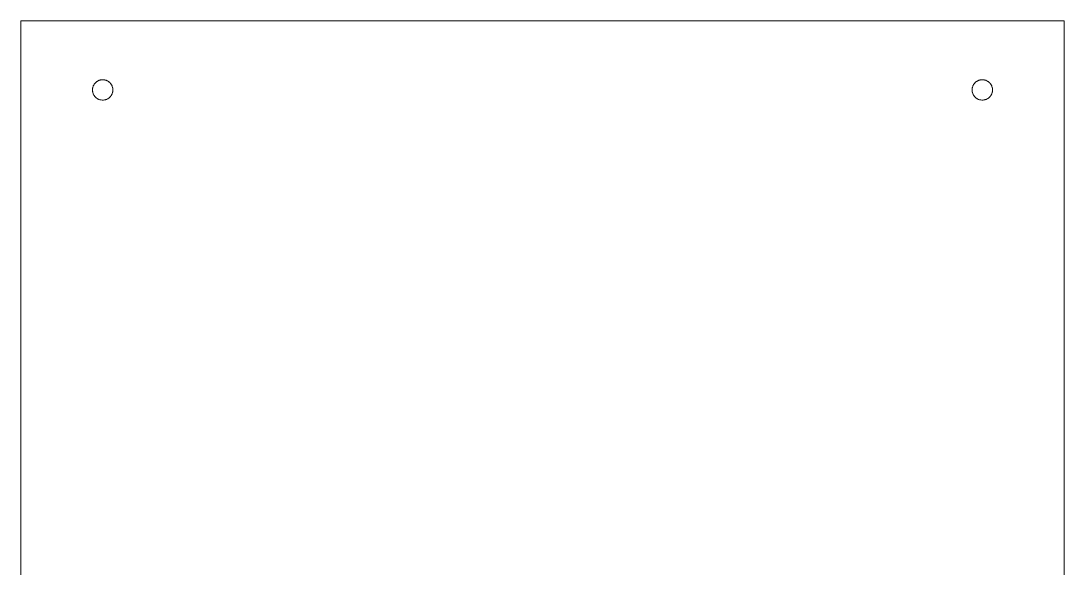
# Model space of a CAD drawing. Header units: inches. Extents: x 17 to 196, y 10 to 268.
# Drawn here: x 16.7 to 118.7, y 63.1 to 116.6 of the extents above; entities that cross this region are included whole.
import ezdxf

# ---------------------------------------------------------------- set-up
doc = ezdxf.new("R2010")
doc.units = ezdxf.units.IN
doc.header["$MEASUREMENT"] = 0
doc.layers.add('Layer 1', color=7, linetype='Continuous')

# ---------------------------------------------------------------- blocks, each defined once
blk = doc.blocks.new('block 40')
at = {"layer": 'Layer 1', "color": 7, "lineweight": 9, "true_color": 0xffffff}
blk.add_lwpolyline([(16.67, 116.55), (16.67, 9.55)], dxfattribs=at)
blk = doc.blocks.new('block 42')
at = {"layer": 'Layer 1', "color": 7, "lineweight": 9, "true_color": 0xffffff}
blk.add_lwpolyline([(118.67, 9.55), (118.67, 116.55)], dxfattribs=at)
blk = doc.blocks.new('block 43')
at = {"layer": 'Layer 1', "color": 7, "lineweight": 9, "true_color": 0xffffff}
blk.add_lwpolyline([(16.67, 116.55), (118.67, 116.55)], dxfattribs=at)
blk = doc.blocks.new('block 45')
at = {"layer": 'Layer 1', "color": 7, "lineweight": 9, "true_color": 0xffffff}
blk.add_open_spline([(25.67, 109.8), (25.67, 109.8), (25.67, 109.8), (25.67, 109.8), (25.67, 109.8), (25.67, 109.81), (25.67, 109.81), (25.67, 109.81), (25.66, 109.84), (25.66, 109.84), (25.66, 109.84), (25.66, 109.87), (25.66, 109.87), (25.66, 109.87), (25.66, 109.91), (25.66, 109.91), (25.66, 109.91), (25.65, 109.95), (25.65, 109.95), (25.65, 109.95), (25.65, 109.98), (25.65, 109.98), (25.65, 109.98), (25.65, 110), (25.65, 110), (25.65, 110), (25.65, 110), (25.65, 110), (25.65, 110), (25.64, 110.02), (25.64, 110.02), (25.64, 110.02), (25.63, 110.05), (25.63, 110.05), (25.63, 110.05), (25.61, 110.12), (25.61, 110.12), (25.61, 110.12), (25.6, 110.16), (25.6, 110.16), (25.6, 110.16), (25.59, 110.18), (25.59, 110.18), (25.59, 110.18), (25.59, 110.19), (25.59, 110.19), (25.59, 110.19), (25.59, 110.19), (25.59, 110.19), (25.59, 110.19), (25.59, 110.19), (25.59, 110.19), (25.59, 110.19), (25.59, 110.2), (25.59, 110.2), (25.59, 110.2), (25.57, 110.22), (25.57, 110.22), (25.57, 110.22), (25.56, 110.25), (25.56, 110.25), (25.56, 110.25), (25.52, 110.31), (25.52, 110.31), (25.52, 110.31), (25.51, 110.34), (25.51, 110.34), (25.51, 110.34), (25.5, 110.36), (25.5, 110.36), (25.5, 110.36), (25.5, 110.36), (25.5, 110.36), (25.5, 110.36), (25.49, 110.37), (25.49, 110.37), (25.49, 110.37), (25.47, 110.4), (25.47, 110.4), (25.47, 110.4), (25.44, 110.42), (25.44, 110.42), (25.44, 110.42), (25.4, 110.48), (25.4, 110.48), (25.4, 110.48), (25.38, 110.5), (25.38, 110.5), (25.38, 110.5), (25.38, 110.51), (25.38, 110.51), (25.38, 110.51), (25.38, 110.51), (25.38, 110.51), (25.38, 110.51), (25.37, 110.51), (25.37, 110.51), (25.37, 110.51), (25.37, 110.51), (25.37, 110.51), (25.37, 110.51), (25.35, 110.53), (25.35, 110.53), (25.35, 110.53), (25.33, 110.55), (25.33, 110.55), (25.33, 110.55), (25.3, 110.57), (25.3, 110.57), (25.3, 110.57), (25.27, 110.6), (25.27, 110.6), (25.27, 110.6), (25.25, 110.62), (25.25, 110.62), (25.25, 110.62), (25.23, 110.63), (25.23, 110.63), (25.23, 110.63), (25.23, 110.63), (25.23, 110.63), (25.23, 110.63), (25.21, 110.64), (25.21, 110.64), (25.21, 110.64), (25.19, 110.65), (25.19, 110.65), (25.19, 110.65), (25.12, 110.69), (25.12, 110.69), (25.12, 110.69), (25.09, 110.7), (25.09, 110.7), (25.09, 110.7), (25.07, 110.72), (25.07, 110.72), (25.07, 110.72), (25.06, 110.72), (25.06, 110.72), (25.06, 110.72), (25.06, 110.72), (25.06, 110.72), (25.06, 110.72), (25.06, 110.72), (25.06, 110.72), (25.06, 110.72), (25.05, 110.72), (25.05, 110.72), (25.05, 110.72), (25.03, 110.73), (25.03, 110.73), (25.03, 110.73), (25, 110.74), (25, 110.74), (25, 110.74), (24.92, 110.76), (24.92, 110.76), (24.92, 110.76), (24.89, 110.77), (24.89, 110.77), (24.89, 110.77), (24.87, 110.78), (24.87, 110.78), (24.87, 110.78), (24.87, 110.78), (24.87, 110.78), (24.87, 110.78), (24.86, 110.78), (24.86, 110.78), (24.86, 110.78), (24.85, 110.78), (24.85, 110.78), (24.85, 110.78), (24.82, 110.79), (24.82, 110.79), (24.82, 110.79), (24.79, 110.79), (24.79, 110.79), (24.79, 110.79), (24.71, 110.8), (24.71, 110.8), (24.71, 110.8), (24.68, 110.8), (24.68, 110.8), (24.68, 110.8), (24.67, 110.8), (24.67, 110.8), (24.67, 110.8), (24.67, 110.8), (24.67, 110.8), (24.67, 110.8), (24.66, 110.8), (24.66, 110.8), (24.66, 110.8), (24.64, 110.8), (24.64, 110.8), (24.64, 110.8), (24.61, 110.79), (24.61, 110.79), (24.61, 110.79), (24.57, 110.79), (24.57, 110.79), (24.57, 110.79), (24.53, 110.79), (24.53, 110.79), (24.53, 110.79), (24.49, 110.78), (24.49, 110.78), (24.49, 110.78), (24.47, 110.78), (24.47, 110.78), (24.47, 110.78), (24.47, 110.78), (24.47, 110.78), (24.47, 110.78), (24.46, 110.78), (24.46, 110.78), (24.46, 110.78), (24.45, 110.78), (24.45, 110.78), (24.45, 110.78), (24.43, 110.77), (24.43, 110.77), (24.43, 110.77), (24.35, 110.75), (24.35, 110.75), (24.35, 110.75), (24.32, 110.74), (24.32, 110.74), (24.32, 110.74), (24.29, 110.73), (24.29, 110.73), (24.29, 110.73), (24.28, 110.72), (24.28, 110.72), (24.28, 110.72), (24.28, 110.72), (24.28, 110.72), (24.28, 110.72), (24.27, 110.72), (24.27, 110.72), (24.27, 110.72), (24.26, 110.71), (24.26, 110.71), (24.26, 110.71), (24.23, 110.7), (24.23, 110.7), (24.23, 110.7), (24.16, 110.66), (24.16, 110.66), (24.16, 110.66), (24.13, 110.64), (24.13, 110.64), (24.13, 110.64), (24.11, 110.63), (24.11, 110.63), (24.11, 110.63), (24.11, 110.63), (24.11, 110.63), (24.11, 110.63), (24.11, 110.63), (24.11, 110.63), (24.11, 110.63), (24.11, 110.63), (24.11, 110.63), (24.11, 110.63), (24.1, 110.62), (24.1, 110.62), (24.1, 110.62), (24.08, 110.61), (24.08, 110.61), (24.08, 110.61), (24.05, 110.58), (24.05, 110.58), (24.05, 110.58), (24, 110.54), (24, 110.54), (24, 110.54), (23.97, 110.52), (23.97, 110.52), (23.97, 110.52), (23.96, 110.51), (23.96, 110.51), (23.96, 110.51), (23.96, 110.51), (23.96, 110.51), (23.96, 110.51), (23.95, 110.49), (23.95, 110.49), (23.95, 110.49), (23.93, 110.47), (23.93, 110.47), (23.93, 110.47), (23.9, 110.44), (23.9, 110.44), (23.9, 110.44), (23.88, 110.41), (23.88, 110.41), (23.88, 110.41), (23.86, 110.38), (23.86, 110.38), (23.86, 110.38), (23.84, 110.37), (23.84, 110.37), (23.84, 110.37), (23.84, 110.36), (23.84, 110.36), (23.84, 110.36), (23.84, 110.36), (23.84, 110.36), (23.84, 110.36), (23.84, 110.36), (23.84, 110.36), (23.84, 110.36), (23.83, 110.35), (23.83, 110.35), (23.83, 110.35), (23.82, 110.33), (23.82, 110.33), (23.82, 110.33), (23.79, 110.26), (23.79, 110.26), (23.79, 110.26), (23.77, 110.23), (23.77, 110.23), (23.77, 110.23), (23.75, 110.21), (23.75, 110.21), (23.75, 110.21), (23.75, 110.19), (23.75, 110.19), (23.75, 110.19), (23.75, 110.19), (23.75, 110.19), (23.75, 110.19), (23.74, 110.17), (23.74, 110.17), (23.74, 110.17), (23.73, 110.14), (23.73, 110.14), (23.73, 110.14), (23.71, 110.07), (23.71, 110.07), (23.71, 110.07), (23.7, 110.03), (23.7, 110.03), (23.7, 110.03), (23.69, 110.01), (23.69, 110.01), (23.69, 110.01), (23.69, 110), (23.69, 110), (23.69, 110), (23.69, 110), (23.69, 110), (23.69, 110), (23.69, 110), (23.69, 110), (23.69, 110), (23.69, 109.99), (23.69, 109.99), (23.69, 109.99), (23.68, 109.97), (23.68, 109.97), (23.68, 109.97), (23.68, 109.93), (23.68, 109.93), (23.68, 109.93), (23.67, 109.85), (23.67, 109.85), (23.67, 109.85), (23.67, 109.82), (23.67, 109.82), (23.67, 109.82), (23.67, 109.8), (23.67, 109.8), (23.67, 109.8), (23.67, 109.8), (23.67, 109.8), (23.67, 109.8), (23.67, 109.78), (23.67, 109.78), (23.67, 109.78), (23.67, 109.75), (23.67, 109.75), (23.67, 109.75), (23.68, 109.71), (23.68, 109.71), (23.68, 109.71), (23.68, 109.67), (23.68, 109.67), (23.68, 109.67), (23.68, 109.63), (23.68, 109.63), (23.68, 109.63), (23.69, 109.61), (23.69, 109.61), (23.69, 109.61), (23.69, 109.6), (23.69, 109.6), (23.69, 109.6), (23.69, 109.6), (23.69, 109.6), (23.69, 109.6), (23.69, 109.6), (23.69, 109.6), (23.69, 109.6), (23.69, 109.59), (23.69, 109.59), (23.69, 109.59), (23.7, 109.57), (23.7, 109.57), (23.7, 109.57), (23.71, 109.53), (23.71, 109.53), (23.71, 109.53), (23.72, 109.5), (23.72, 109.5), (23.72, 109.5), (23.73, 109.46), (23.73, 109.46), (23.73, 109.46), (23.74, 109.43), (23.74, 109.43), (23.74, 109.43), (23.75, 109.41), (23.75, 109.41), (23.75, 109.41), (23.75, 109.41), (23.75, 109.41), (23.75, 109.41), (23.76, 109.39), (23.76, 109.39), (23.76, 109.39), (23.77, 109.37), (23.77, 109.37), (23.77, 109.37), (23.81, 109.3), (23.81, 109.3), (23.81, 109.3), (23.82, 109.27), (23.82, 109.27), (23.82, 109.27), (23.83, 109.25), (23.83, 109.25), (23.83, 109.25), (23.84, 109.24), (23.84, 109.24), (23.84, 109.24), (23.84, 109.24), (23.84, 109.24), (23.84, 109.24), (23.84, 109.24), (23.84, 109.24), (23.84, 109.24), (23.84, 109.24), (23.84, 109.24), (23.84, 109.24), (23.86, 109.22), (23.86, 109.22), (23.86, 109.22), (23.88, 109.19), (23.88, 109.19), (23.88, 109.19), (23.93, 109.13), (23.93, 109.13), (23.93, 109.13), (23.95, 109.11), (23.95, 109.11), (23.95, 109.11), (23.96, 109.1), (23.96, 109.1), (23.96, 109.1), (23.96, 109.09), (23.96, 109.09), (23.96, 109.09), (23.97, 109.08), (23.97, 109.08), (23.97, 109.08), (24, 109.06), (24, 109.06), (24, 109.06), (24.02, 109.04), (24.02, 109.04), (24.02, 109.04), (24.08, 109), (24.08, 109), (24.08, 109), (24.1, 108.98), (24.1, 108.98), (24.1, 108.98), (24.11, 108.97), (24.11, 108.97), (24.11, 108.97), (24.11, 108.97), (24.11, 108.97), (24.11, 108.97), (24.11, 108.97), (24.11, 108.97), (24.11, 108.97), (24.12, 108.97), (24.12, 108.97), (24.12, 108.97), (24.14, 108.96), (24.14, 108.96), (24.14, 108.96), (24.16, 108.94), (24.16, 108.94), (24.16, 108.94), (24.2, 108.92), (24.2, 108.92), (24.2, 108.92), (24.23, 108.91), (24.23, 108.91), (24.23, 108.91), (24.26, 108.89), (24.26, 108.89), (24.26, 108.89), (24.27, 108.88), (24.27, 108.88), (24.27, 108.88), (24.28, 108.88), (24.28, 108.88), (24.28, 108.88), (24.29, 108.88), (24.29, 108.88), (24.29, 108.88), (24.29, 108.87), (24.29, 108.87), (24.29, 108.87), (24.32, 108.87), (24.32, 108.87), (24.32, 108.87), (24.39, 108.84), (24.39, 108.84), (24.39, 108.84), (24.43, 108.83), (24.43, 108.83), (24.43, 108.83), (24.45, 108.83), (24.45, 108.83), (24.45, 108.83), (24.46, 108.82), (24.46, 108.82), (24.46, 108.82), (24.47, 108.82), (24.47, 108.82), (24.47, 108.82), (24.47, 108.82), (24.47, 108.82), (24.47, 108.82), (24.47, 108.82), (24.47, 108.82), (24.47, 108.82), (24.5, 108.82), (24.5, 108.82), (24.5, 108.82), (24.53, 108.82), (24.53, 108.82), (24.53, 108.82), (24.61, 108.81), (24.61, 108.81), (24.61, 108.81), (24.64, 108.8), (24.64, 108.8), (24.64, 108.8), (24.66, 108.8), (24.66, 108.8), (24.66, 108.8), (24.67, 108.8), (24.67, 108.8), (24.67, 108.8), (24.67, 108.8), (24.67, 108.8), (24.67, 108.8), (24.68, 108.8), (24.68, 108.8), (24.68, 108.8), (24.71, 108.81), (24.71, 108.81), (24.71, 108.81), (24.75, 108.81), (24.75, 108.81), (24.75, 108.81), (24.83, 108.82), (24.83, 108.82), (24.83, 108.82), (24.85, 108.82), (24.85, 108.82), (24.85, 108.82), (24.86, 108.82), (24.86, 108.82), (24.86, 108.82), (24.87, 108.82), (24.87, 108.82), (24.87, 108.82), (24.87, 108.82), (24.87, 108.82), (24.87, 108.82), (24.9, 108.83), (24.9, 108.83), (24.9, 108.83), (24.93, 108.84), (24.93, 108.84), (24.93, 108.84), (24.96, 108.85), (24.96, 108.85), (24.96, 108.85), (25, 108.86), (25, 108.86), (25, 108.86), (25.03, 108.87), (25.03, 108.87), (25.03, 108.87), (25.05, 108.88), (25.05, 108.88), (25.05, 108.88), (25.06, 108.88), (25.06, 108.88), (25.06, 108.88), (25.06, 108.88), (25.06, 108.88), (25.06, 108.88), (25.07, 108.89), (25.07, 108.89), (25.07, 108.89), (25.09, 108.9), (25.09, 108.9), (25.09, 108.9), (25.16, 108.93), (25.16, 108.93), (25.16, 108.93), (25.19, 108.95), (25.19, 108.95), (25.19, 108.95), (25.21, 108.96), (25.21, 108.96), (25.21, 108.96), (25.22, 108.97), (25.22, 108.97), (25.22, 108.97), (25.23, 108.97), (25.23, 108.97), (25.23, 108.97), (25.23, 108.98), (25.23, 108.98), (25.23, 108.98), (25.25, 108.99), (25.25, 108.99), (25.25, 108.99), (25.27, 109.01), (25.27, 109.01), (25.27, 109.01), (25.33, 109.06), (25.33, 109.06), (25.33, 109.06), (25.35, 109.08), (25.35, 109.08), (25.35, 109.08), (25.37, 109.09), (25.37, 109.09), (25.37, 109.09), (25.37, 109.09), (25.37, 109.09), (25.37, 109.09), (25.38, 109.09), (25.38, 109.09), (25.38, 109.09), (25.38, 109.1), (25.38, 109.1), (25.38, 109.1), (25.38, 109.1), (25.38, 109.1), (25.38, 109.1), (25.4, 109.12), (25.4, 109.12), (25.4, 109.12), (25.42, 109.15), (25.42, 109.15), (25.42, 109.15), (25.47, 109.21), (25.47, 109.21), (25.47, 109.21), (25.49, 109.23), (25.49, 109.23), (25.49, 109.23), (25.5, 109.24), (25.5, 109.24), (25.5, 109.24), (25.5, 109.25), (25.5, 109.25), (25.5, 109.25), (25.51, 109.26), (25.51, 109.26), (25.51, 109.26), (25.52, 109.29), (25.52, 109.29), (25.52, 109.29), (25.54, 109.32), (25.54, 109.32), (25.54, 109.32), (25.56, 109.36), (25.56, 109.36), (25.56, 109.36), (25.57, 109.39), (25.57, 109.39), (25.57, 109.39), (25.59, 109.41), (25.59, 109.41), (25.59, 109.41), (25.59, 109.41), (25.59, 109.41), (25.59, 109.41), (25.59, 109.41), (25.59, 109.41), (25.59, 109.41), (25.59, 109.42), (25.59, 109.42), (25.59, 109.42), (25.59, 109.42), (25.59, 109.42), (25.59, 109.42), (25.6, 109.45), (25.6, 109.45), (25.6, 109.45), (25.62, 109.52), (25.62, 109.52), (25.62, 109.52), (25.63, 109.55), (25.63, 109.55), (25.63, 109.55), (25.64, 109.58), (25.64, 109.58), (25.64, 109.58), (25.65, 109.6), (25.65, 109.6), (25.65, 109.6), (25.65, 109.6), (25.65, 109.6), (25.65, 109.6), (25.65, 109.62), (25.65, 109.62), (25.65, 109.62), (25.65, 109.65), (25.65, 109.65), (25.65, 109.65), (25.66, 109.73), (25.66, 109.73), (25.66, 109.73), (25.66, 109.77), (25.66, 109.77), (25.66, 109.77), (25.67, 109.79), (25.67, 109.79), (25.67, 109.79), (25.67, 109.8), (25.67, 109.8), (25.67, 109.8), (25.67, 109.8), (25.67, 109.8), (25.67, 109.8), (25.67, 109.8), (25.67, 109.8), (25.67, 109.8), (25.67, 109.8), (25.67, 109.8), (25.67, 109.8), (25.67, 109.8), (25.67, 109.8), (25.67, 109.8), (25.67, 109.8), (25.67, 109.8)], degree=3, knots=[0, 0, 0, 0, 1, 1, 1, 2, 2, 2, 3, 3, 3, 4, 4, 4, 5, 5, 5, 6, 6, 6, 7, 7, 7, 8, 8, 8, 9, 9, 9, 10, 10, 10, 11, 11, 11, 12, 12, 12, 13, 13, 13, 14, 14, 14, 15, 15, 15, 16, 16, 16, 17, 17, 17, 18, 18, 18, 19, 19, 19, 20, 20, 20, 21, 21, 21, 22, 22, 22, 23, 23, 23, 24, 24, 24, 25, 25, 25, 26, 26, 26, 27, 27, 27, 28, 28, 28, 29, 29, 29, 30, 30, 30, 31, 31, 31, 32, 32, 32, 33, 33, 33, 34, 34, 34, 35, 35, 35, 36, 36, 36, 37, 37, 37, 38, 38, 38, 39, 39, 39, 40, 40, 40, 41, 41, 41, 42, 42, 42, 43, 43, 43, 44, 44, 44, 45, 45, 45, 46, 46, 46, 47, 47, 47, 48, 48, 48, 49, 49, 49, 50, 50, 50, 51, 51, 51, 52, 52, 52, 53, 53, 53, 54, 54, 54, 55, 55, 55, 56, 56, 56, 57, 57, 57, 58, 58, 58, 59, 59, 59, 60, 60, 60, 61, 61, 61, 62, 62, 62, 63, 63, 63, 64, 64, 64, 65, 65, 65, 66, 66, 66, 67, 67, 67, 68, 68, 68, 69, 69, 69, 70, 70, 70, 71, 71, 71, 72, 72, 72, 73, 73, 73, 74, 74, 74, 75, 75, 75, 76, 76, 76, 77, 77, 77, 78, 78, 78, 79, 79, 79, 80, 80, 80, 81, 81, 81, 82, 82, 82, 83, 83, 83, 84, 84, 84, 85, 85, 85, 86, 86, 86, 87, 87, 87, 88, 88, 88, 89, 89, 89, 90, 90, 90, 91, 91, 91, 92, 92, 92, 93, 93, 93, 94, 94, 94, 95, 95, 95, 96, 96, 96, 97, 97, 97, 98, 98, 98, 99, 99, 99, 100, 100, 100, 101, 101, 101, 102, 102, 102, 103, 103, 103, 104, 104, 104, 105, 105, 105, 106, 106, 106, 107, 107, 107, 108, 108, 108, 109, 109, 109, 110, 110, 110, 111, 111, 111, 112, 112, 112, 113, 113, 113, 114, 114, 114, 115, 115, 115, 116, 116, 116, 117, 117, 117, 118, 118, 118, 119, 119, 119, 120, 120, 120, 121, 121, 121, 122, 122, 122, 123, 123, 123, 124, 124, 124, 125, 125, 125, 126, 126, 126, 127, 127, 127, 128, 128, 128, 129, 129, 129, 130, 130, 130, 131, 131, 131, 132, 132, 132, 133, 133, 133, 134, 134, 134, 135, 135, 135, 136, 136, 136, 137, 137, 137, 138, 138, 138, 139, 139, 139, 140, 140, 140, 141, 141, 141, 142, 142, 142, 143, 143, 143, 144, 144, 144, 145, 145, 145, 146, 146, 146, 147, 147, 147, 148, 148, 148, 149, 149, 149, 150, 150, 150, 151, 151, 151, 152, 152, 152, 153, 153, 153, 154, 154, 154, 155, 155, 155, 156, 156, 156, 157, 157, 157, 158, 158, 158, 159, 159, 159, 160, 160, 160, 161, 161, 161, 162, 162, 162, 163, 163, 163, 164, 164, 164, 165, 165, 165, 166, 166, 166, 167, 167, 167, 168, 168, 168, 169, 169, 169, 170, 170, 170, 171, 171, 171, 172, 172, 172, 173, 173, 173, 174, 174, 174, 175, 175, 175, 176, 176, 176, 177, 177, 177, 178, 178, 178, 179, 179, 179, 180, 180, 180, 181, 181, 181, 182, 182, 182, 183, 183, 183, 184, 184, 184, 185, 185, 185, 186, 186, 186, 187, 187, 187, 188, 188, 188, 189, 189, 189, 190, 190, 190, 191, 191, 191, 192, 192, 192, 193, 193, 193, 194, 194, 194, 195, 195, 195, 196, 196, 196, 197, 197, 197, 198, 198, 198, 199, 199, 199, 200, 200, 200, 201, 201, 201, 202, 202, 202, 203, 203, 203, 204, 204, 204, 205, 205, 205, 206, 206, 206, 207, 207, 207, 208, 208, 208, 209, 209, 209, 210, 210, 210, 211, 211, 211, 212, 212, 212, 213, 213, 213, 214, 214, 214, 215, 215, 215, 216, 216, 216, 217, 217, 217, 218, 218, 218, 219, 219, 219, 220, 220, 220, 221, 221, 221, 222, 222, 222, 223, 223, 223, 224, 224, 224, 225, 225, 225, 226, 226, 226, 227, 227, 227, 228, 228, 228, 229, 229, 229, 230, 230, 230, 231, 231, 231, 232, 232, 232, 233, 233, 233, 234, 234, 234, 235, 235, 235, 236, 236, 236, 237, 237, 237, 238, 238, 238, 239, 239, 239, 240, 240, 240, 241, 241, 241, 242, 242, 242, 243, 243, 243, 244, 244, 244, 245, 245, 245, 246, 246, 246, 247, 247, 247, 248, 248, 248, 249, 249, 249, 250, 250, 250, 251, 251, 251, 252, 252, 252, 253, 253, 253, 254, 254, 254, 255, 255, 255, 256, 256, 256, 257, 257, 257, 257], dxfattribs=at)
blk = doc.blocks.new('block 46')
at = {"layer": 'Layer 1', "color": 7, "lineweight": 9, "true_color": 0xffffff}
blk.add_open_spline([(111.67, 109.8), (111.67, 109.8), (111.67, 109.8), (111.67, 109.8), (111.67, 109.8), (111.67, 109.81), (111.67, 109.81), (111.67, 109.81), (111.66, 109.84), (111.66, 109.84), (111.66, 109.84), (111.66, 109.87), (111.66, 109.87), (111.66, 109.87), (111.66, 109.91), (111.66, 109.91), (111.66, 109.91), (111.65, 109.95), (111.65, 109.95), (111.65, 109.95), (111.65, 109.98), (111.65, 109.98), (111.65, 109.98), (111.65, 110), (111.65, 110), (111.65, 110), (111.65, 110), (111.65, 110), (111.65, 110), (111.64, 110.02), (111.64, 110.02), (111.64, 110.02), (111.63, 110.05), (111.63, 110.05), (111.63, 110.05), (111.61, 110.12), (111.61, 110.12), (111.61, 110.12), (111.6, 110.16), (111.6, 110.16), (111.6, 110.16), (111.59, 110.18), (111.59, 110.18), (111.59, 110.18), (111.59, 110.19), (111.59, 110.19), (111.59, 110.19), (111.59, 110.19), (111.59, 110.19), (111.59, 110.19), (111.59, 110.19), (111.59, 110.19), (111.59, 110.19), (111.59, 110.2), (111.59, 110.2), (111.59, 110.2), (111.57, 110.22), (111.57, 110.22), (111.57, 110.22), (111.56, 110.25), (111.56, 110.25), (111.56, 110.25), (111.52, 110.31), (111.52, 110.31), (111.52, 110.31), (111.51, 110.34), (111.51, 110.34), (111.51, 110.34), (111.5, 110.36), (111.5, 110.36), (111.5, 110.36), (111.5, 110.36), (111.5, 110.36), (111.5, 110.36), (111.49, 110.37), (111.49, 110.37), (111.49, 110.37), (111.47, 110.4), (111.47, 110.4), (111.47, 110.4), (111.44, 110.42), (111.44, 110.42), (111.44, 110.42), (111.4, 110.48), (111.4, 110.48), (111.4, 110.48), (111.38, 110.5), (111.38, 110.5), (111.38, 110.5), (111.38, 110.51), (111.38, 110.51), (111.38, 110.51), (111.38, 110.51), (111.38, 110.51), (111.38, 110.51), (111.37, 110.51), (111.37, 110.51), (111.37, 110.51), (111.37, 110.51), (111.37, 110.51), (111.37, 110.51), (111.35, 110.53), (111.35, 110.53), (111.35, 110.53), (111.33, 110.55), (111.33, 110.55), (111.33, 110.55), (111.3, 110.57), (111.3, 110.57), (111.3, 110.57), (111.27, 110.6), (111.27, 110.6), (111.27, 110.6), (111.25, 110.62), (111.25, 110.62), (111.25, 110.62), (111.23, 110.63), (111.23, 110.63), (111.23, 110.63), (111.23, 110.63), (111.23, 110.63), (111.23, 110.63), (111.21, 110.64), (111.21, 110.64), (111.21, 110.64), (111.19, 110.65), (111.19, 110.65), (111.19, 110.65), (111.12, 110.69), (111.12, 110.69), (111.12, 110.69), (111.09, 110.7), (111.09, 110.7), (111.09, 110.7), (111.07, 110.72), (111.07, 110.72), (111.07, 110.72), (111.06, 110.72), (111.06, 110.72), (111.06, 110.72), (111.06, 110.72), (111.06, 110.72), (111.06, 110.72), (111.06, 110.72), (111.06, 110.72), (111.06, 110.72), (111.05, 110.72), (111.05, 110.72), (111.05, 110.72), (111.03, 110.73), (111.03, 110.73), (111.03, 110.73), (111, 110.74), (111, 110.74), (111, 110.74), (110.92, 110.76), (110.92, 110.76), (110.92, 110.76), (110.89, 110.77), (110.89, 110.77), (110.89, 110.77), (110.87, 110.78), (110.87, 110.78), (110.87, 110.78), (110.87, 110.78), (110.87, 110.78), (110.87, 110.78), (110.86, 110.78), (110.86, 110.78), (110.86, 110.78), (110.85, 110.78), (110.85, 110.78), (110.85, 110.78), (110.82, 110.79), (110.82, 110.79), (110.82, 110.79), (110.79, 110.79), (110.79, 110.79), (110.79, 110.79), (110.71, 110.8), (110.71, 110.8), (110.71, 110.8), (110.68, 110.8), (110.68, 110.8), (110.68, 110.8), (110.67, 110.8), (110.67, 110.8), (110.67, 110.8), (110.67, 110.8), (110.67, 110.8), (110.67, 110.8), (110.66, 110.8), (110.66, 110.8), (110.66, 110.8), (110.64, 110.8), (110.64, 110.8), (110.64, 110.8), (110.61, 110.79), (110.61, 110.79), (110.61, 110.79), (110.57, 110.79), (110.57, 110.79), (110.57, 110.79), (110.53, 110.79), (110.53, 110.79), (110.53, 110.79), (110.49, 110.78), (110.49, 110.78), (110.49, 110.78), (110.47, 110.78), (110.47, 110.78), (110.47, 110.78), (110.47, 110.78), (110.47, 110.78), (110.47, 110.78), (110.46, 110.78), (110.46, 110.78), (110.46, 110.78), (110.45, 110.78), (110.45, 110.78), (110.45, 110.78), (110.43, 110.77), (110.43, 110.77), (110.43, 110.77), (110.35, 110.75), (110.35, 110.75), (110.35, 110.75), (110.32, 110.74), (110.32, 110.74), (110.32, 110.74), (110.29, 110.73), (110.29, 110.73), (110.29, 110.73), (110.28, 110.72), (110.28, 110.72), (110.28, 110.72), (110.28, 110.72), (110.28, 110.72), (110.28, 110.72), (110.27, 110.72), (110.27, 110.72), (110.27, 110.72), (110.26, 110.71), (110.26, 110.71), (110.26, 110.71), (110.23, 110.7), (110.23, 110.7), (110.23, 110.7), (110.16, 110.66), (110.16, 110.66), (110.16, 110.66), (110.13, 110.64), (110.13, 110.64), (110.13, 110.64), (110.11, 110.63), (110.11, 110.63), (110.11, 110.63), (110.11, 110.63), (110.11, 110.63), (110.11, 110.63), (110.11, 110.63), (110.11, 110.63), (110.11, 110.63), (110.11, 110.63), (110.11, 110.63), (110.11, 110.63), (110.1, 110.62), (110.1, 110.62), (110.1, 110.62), (110.08, 110.61), (110.08, 110.61), (110.08, 110.61), (110.05, 110.58), (110.05, 110.58), (110.05, 110.58), (110, 110.54), (110, 110.54), (110, 110.54), (109.97, 110.52), (109.97, 110.52), (109.97, 110.52), (109.96, 110.51), (109.96, 110.51), (109.96, 110.51), (109.96, 110.51), (109.96, 110.51), (109.96, 110.51), (109.95, 110.49), (109.95, 110.49), (109.95, 110.49), (109.93, 110.47), (109.93, 110.47), (109.93, 110.47), (109.9, 110.44), (109.9, 110.44), (109.9, 110.44), (109.88, 110.41), (109.88, 110.41), (109.88, 110.41), (109.86, 110.38), (109.86, 110.38), (109.86, 110.38), (109.84, 110.37), (109.84, 110.37), (109.84, 110.37), (109.84, 110.36), (109.84, 110.36), (109.84, 110.36), (109.84, 110.36), (109.84, 110.36), (109.84, 110.36), (109.84, 110.36), (109.84, 110.36), (109.84, 110.36), (109.83, 110.35), (109.83, 110.35), (109.83, 110.35), (109.82, 110.33), (109.82, 110.33), (109.82, 110.33), (109.79, 110.26), (109.79, 110.26), (109.79, 110.26), (109.77, 110.23), (109.77, 110.23), (109.77, 110.23), (109.75, 110.21), (109.75, 110.21), (109.75, 110.21), (109.75, 110.19), (109.75, 110.19), (109.75, 110.19), (109.75, 110.19), (109.75, 110.19), (109.75, 110.19), (109.74, 110.17), (109.74, 110.17), (109.74, 110.17), (109.73, 110.14), (109.73, 110.14), (109.73, 110.14), (109.71, 110.07), (109.71, 110.07), (109.71, 110.07), (109.7, 110.03), (109.7, 110.03), (109.7, 110.03), (109.69, 110.01), (109.69, 110.01), (109.69, 110.01), (109.69, 110), (109.69, 110), (109.69, 110), (109.69, 110), (109.69, 110), (109.69, 110), (109.69, 110), (109.69, 110), (109.69, 110), (109.69, 109.99), (109.69, 109.99), (109.69, 109.99), (109.68, 109.97), (109.68, 109.97), (109.68, 109.97), (109.68, 109.93), (109.68, 109.93), (109.68, 109.93), (109.67, 109.85), (109.67, 109.85), (109.67, 109.85), (109.67, 109.82), (109.67, 109.82), (109.67, 109.82), (109.67, 109.8), (109.67, 109.8), (109.67, 109.8), (109.67, 109.8), (109.67, 109.8), (109.67, 109.8), (109.67, 109.78), (109.67, 109.78), (109.67, 109.78), (109.67, 109.75), (109.67, 109.75), (109.67, 109.75), (109.68, 109.71), (109.68, 109.71), (109.68, 109.71), (109.68, 109.67), (109.68, 109.67), (109.68, 109.67), (109.68, 109.63), (109.68, 109.63), (109.68, 109.63), (109.69, 109.61), (109.69, 109.61), (109.69, 109.61), (109.69, 109.6), (109.69, 109.6), (109.69, 109.6), (109.69, 109.6), (109.69, 109.6), (109.69, 109.6), (109.69, 109.6), (109.69, 109.6), (109.69, 109.6), (109.69, 109.59), (109.69, 109.59), (109.69, 109.59), (109.7, 109.57), (109.7, 109.57), (109.7, 109.57), (109.71, 109.53), (109.71, 109.53), (109.71, 109.53), (109.72, 109.5), (109.72, 109.5), (109.72, 109.5), (109.73, 109.46), (109.73, 109.46), (109.73, 109.46), (109.74, 109.43), (109.74, 109.43), (109.74, 109.43), (109.75, 109.41), (109.75, 109.41), (109.75, 109.41), (109.75, 109.41), (109.75, 109.41), (109.75, 109.41), (109.76, 109.39), (109.76, 109.39), (109.76, 109.39), (109.77, 109.37), (109.77, 109.37), (109.77, 109.37), (109.81, 109.3), (109.81, 109.3), (109.81, 109.3), (109.82, 109.27), (109.82, 109.27), (109.82, 109.27), (109.83, 109.25), (109.83, 109.25), (109.83, 109.25), (109.84, 109.24), (109.84, 109.24), (109.84, 109.24), (109.84, 109.24), (109.84, 109.24), (109.84, 109.24), (109.84, 109.24), (109.84, 109.24), (109.84, 109.24), (109.84, 109.24), (109.84, 109.24), (109.84, 109.24), (109.86, 109.22), (109.86, 109.22), (109.86, 109.22), (109.88, 109.19), (109.88, 109.19), (109.88, 109.19), (109.93, 109.13), (109.93, 109.13), (109.93, 109.13), (109.95, 109.11), (109.95, 109.11), (109.95, 109.11), (109.96, 109.1), (109.96, 109.1), (109.96, 109.1), (109.96, 109.09), (109.96, 109.09), (109.96, 109.09), (109.97, 109.08), (109.97, 109.08), (109.97, 109.08), (110, 109.06), (110, 109.06), (110, 109.06), (110.02, 109.04), (110.02, 109.04), (110.02, 109.04), (110.08, 109), (110.08, 109), (110.08, 109), (110.1, 108.98), (110.1, 108.98), (110.1, 108.98), (110.11, 108.97), (110.11, 108.97), (110.11, 108.97), (110.11, 108.97), (110.11, 108.97), (110.11, 108.97), (110.11, 108.97), (110.11, 108.97), (110.11, 108.97), (110.12, 108.97), (110.12, 108.97), (110.12, 108.97), (110.14, 108.96), (110.14, 108.96), (110.14, 108.96), (110.16, 108.94), (110.16, 108.94), (110.16, 108.94), (110.2, 108.92), (110.2, 108.92), (110.2, 108.92), (110.23, 108.91), (110.23, 108.91), (110.23, 108.91), (110.26, 108.89), (110.26, 108.89), (110.26, 108.89), (110.27, 108.88), (110.27, 108.88), (110.27, 108.88), (110.28, 108.88), (110.28, 108.88), (110.28, 108.88), (110.29, 108.88), (110.29, 108.88), (110.29, 108.88), (110.29, 108.87), (110.29, 108.87), (110.29, 108.87), (110.32, 108.87), (110.32, 108.87), (110.32, 108.87), (110.39, 108.84), (110.39, 108.84), (110.39, 108.84), (110.43, 108.83), (110.43, 108.83), (110.43, 108.83), (110.45, 108.83), (110.45, 108.83), (110.45, 108.83), (110.46, 108.82), (110.46, 108.82), (110.46, 108.82), (110.47, 108.82), (110.47, 108.82), (110.47, 108.82), (110.47, 108.82), (110.47, 108.82), (110.47, 108.82), (110.47, 108.82), (110.47, 108.82), (110.47, 108.82), (110.5, 108.82), (110.5, 108.82), (110.5, 108.82), (110.53, 108.82), (110.53, 108.82), (110.53, 108.82), (110.61, 108.81), (110.61, 108.81), (110.61, 108.81), (110.64, 108.8), (110.64, 108.8), (110.64, 108.8), (110.66, 108.8), (110.66, 108.8), (110.66, 108.8), (110.67, 108.8), (110.67, 108.8), (110.67, 108.8), (110.67, 108.8), (110.67, 108.8), (110.67, 108.8), (110.68, 108.8), (110.68, 108.8), (110.68, 108.8), (110.71, 108.81), (110.71, 108.81), (110.71, 108.81), (110.75, 108.81), (110.75, 108.81), (110.75, 108.81), (110.83, 108.82), (110.83, 108.82), (110.83, 108.82), (110.85, 108.82), (110.85, 108.82), (110.85, 108.82), (110.86, 108.82), (110.86, 108.82), (110.86, 108.82), (110.87, 108.82), (110.87, 108.82), (110.87, 108.82), (110.87, 108.82), (110.87, 108.82), (110.87, 108.82), (110.9, 108.83), (110.9, 108.83), (110.9, 108.83), (110.93, 108.84), (110.93, 108.84), (110.93, 108.84), (110.96, 108.85), (110.96, 108.85), (110.96, 108.85), (111, 108.86), (111, 108.86), (111, 108.86), (111.03, 108.87), (111.03, 108.87), (111.03, 108.87), (111.05, 108.88), (111.05, 108.88), (111.05, 108.88), (111.06, 108.88), (111.06, 108.88), (111.06, 108.88), (111.06, 108.88), (111.06, 108.88), (111.06, 108.88), (111.07, 108.89), (111.07, 108.89), (111.07, 108.89), (111.09, 108.9), (111.09, 108.9), (111.09, 108.9), (111.16, 108.93), (111.16, 108.93), (111.16, 108.93), (111.19, 108.95), (111.19, 108.95), (111.19, 108.95), (111.21, 108.96), (111.21, 108.96), (111.21, 108.96), (111.22, 108.97), (111.22, 108.97), (111.22, 108.97), (111.23, 108.97), (111.23, 108.97), (111.23, 108.97), (111.23, 108.98), (111.23, 108.98), (111.23, 108.98), (111.25, 108.99), (111.25, 108.99), (111.25, 108.99), (111.27, 109.01), (111.27, 109.01), (111.27, 109.01), (111.33, 109.06), (111.33, 109.06), (111.33, 109.06), (111.35, 109.08), (111.35, 109.08), (111.35, 109.08), (111.37, 109.09), (111.37, 109.09), (111.37, 109.09), (111.37, 109.09), (111.37, 109.09), (111.37, 109.09), (111.38, 109.09), (111.38, 109.09), (111.38, 109.09), (111.38, 109.1), (111.38, 109.1), (111.38, 109.1), (111.38, 109.1), (111.38, 109.1), (111.38, 109.1), (111.4, 109.12), (111.4, 109.12), (111.4, 109.12), (111.42, 109.15), (111.42, 109.15), (111.42, 109.15), (111.47, 109.21), (111.47, 109.21), (111.47, 109.21), (111.49, 109.23), (111.49, 109.23), (111.49, 109.23), (111.5, 109.24), (111.5, 109.24), (111.5, 109.24), (111.5, 109.25), (111.5, 109.25), (111.5, 109.25), (111.51, 109.26), (111.51, 109.26), (111.51, 109.26), (111.52, 109.29), (111.52, 109.29), (111.52, 109.29), (111.54, 109.32), (111.54, 109.32), (111.54, 109.32), (111.56, 109.36), (111.56, 109.36), (111.56, 109.36), (111.57, 109.39), (111.57, 109.39), (111.57, 109.39), (111.59, 109.41), (111.59, 109.41), (111.59, 109.41), (111.59, 109.41), (111.59, 109.41), (111.59, 109.41), (111.59, 109.41), (111.59, 109.41), (111.59, 109.41), (111.59, 109.42), (111.59, 109.42), (111.59, 109.42), (111.59, 109.42), (111.59, 109.42), (111.59, 109.42), (111.6, 109.45), (111.6, 109.45), (111.6, 109.45), (111.62, 109.52), (111.62, 109.52), (111.62, 109.52), (111.63, 109.55), (111.63, 109.55), (111.63, 109.55), (111.64, 109.58), (111.64, 109.58), (111.64, 109.58), (111.65, 109.6), (111.65, 109.6), (111.65, 109.6), (111.65, 109.6), (111.65, 109.6), (111.65, 109.6), (111.65, 109.62), (111.65, 109.62), (111.65, 109.62), (111.65, 109.65), (111.65, 109.65), (111.65, 109.65), (111.66, 109.73), (111.66, 109.73), (111.66, 109.73), (111.66, 109.77), (111.66, 109.77), (111.66, 109.77), (111.67, 109.79), (111.67, 109.79), (111.67, 109.79), (111.67, 109.8), (111.67, 109.8), (111.67, 109.8), (111.67, 109.8), (111.67, 109.8), (111.67, 109.8), (111.67, 109.8), (111.67, 109.8), (111.67, 109.8), (111.67, 109.8), (111.67, 109.8), (111.67, 109.8), (111.67, 109.8), (111.67, 109.8), (111.67, 109.8), (111.67, 109.8), (111.67, 109.8)], degree=3, knots=[0, 0, 0, 0, 1, 1, 1, 2, 2, 2, 3, 3, 3, 4, 4, 4, 5, 5, 5, 6, 6, 6, 7, 7, 7, 8, 8, 8, 9, 9, 9, 10, 10, 10, 11, 11, 11, 12, 12, 12, 13, 13, 13, 14, 14, 14, 15, 15, 15, 16, 16, 16, 17, 17, 17, 18, 18, 18, 19, 19, 19, 20, 20, 20, 21, 21, 21, 22, 22, 22, 23, 23, 23, 24, 24, 24, 25, 25, 25, 26, 26, 26, 27, 27, 27, 28, 28, 28, 29, 29, 29, 30, 30, 30, 31, 31, 31, 32, 32, 32, 33, 33, 33, 34, 34, 34, 35, 35, 35, 36, 36, 36, 37, 37, 37, 38, 38, 38, 39, 39, 39, 40, 40, 40, 41, 41, 41, 42, 42, 42, 43, 43, 43, 44, 44, 44, 45, 45, 45, 46, 46, 46, 47, 47, 47, 48, 48, 48, 49, 49, 49, 50, 50, 50, 51, 51, 51, 52, 52, 52, 53, 53, 53, 54, 54, 54, 55, 55, 55, 56, 56, 56, 57, 57, 57, 58, 58, 58, 59, 59, 59, 60, 60, 60, 61, 61, 61, 62, 62, 62, 63, 63, 63, 64, 64, 64, 65, 65, 65, 66, 66, 66, 67, 67, 67, 68, 68, 68, 69, 69, 69, 70, 70, 70, 71, 71, 71, 72, 72, 72, 73, 73, 73, 74, 74, 74, 75, 75, 75, 76, 76, 76, 77, 77, 77, 78, 78, 78, 79, 79, 79, 80, 80, 80, 81, 81, 81, 82, 82, 82, 83, 83, 83, 84, 84, 84, 85, 85, 85, 86, 86, 86, 87, 87, 87, 88, 88, 88, 89, 89, 89, 90, 90, 90, 91, 91, 91, 92, 92, 92, 93, 93, 93, 94, 94, 94, 95, 95, 95, 96, 96, 96, 97, 97, 97, 98, 98, 98, 99, 99, 99, 100, 100, 100, 101, 101, 101, 102, 102, 102, 103, 103, 103, 104, 104, 104, 105, 105, 105, 106, 106, 106, 107, 107, 107, 108, 108, 108, 109, 109, 109, 110, 110, 110, 111, 111, 111, 112, 112, 112, 113, 113, 113, 114, 114, 114, 115, 115, 115, 116, 116, 116, 117, 117, 117, 118, 118, 118, 119, 119, 119, 120, 120, 120, 121, 121, 121, 122, 122, 122, 123, 123, 123, 124, 124, 124, 125, 125, 125, 126, 126, 126, 127, 127, 127, 128, 128, 128, 129, 129, 129, 130, 130, 130, 131, 131, 131, 132, 132, 132, 133, 133, 133, 134, 134, 134, 135, 135, 135, 136, 136, 136, 137, 137, 137, 138, 138, 138, 139, 139, 139, 140, 140, 140, 141, 141, 141, 142, 142, 142, 143, 143, 143, 144, 144, 144, 145, 145, 145, 146, 146, 146, 147, 147, 147, 148, 148, 148, 149, 149, 149, 150, 150, 150, 151, 151, 151, 152, 152, 152, 153, 153, 153, 154, 154, 154, 155, 155, 155, 156, 156, 156, 157, 157, 157, 158, 158, 158, 159, 159, 159, 160, 160, 160, 161, 161, 161, 162, 162, 162, 163, 163, 163, 164, 164, 164, 165, 165, 165, 166, 166, 166, 167, 167, 167, 168, 168, 168, 169, 169, 169, 170, 170, 170, 171, 171, 171, 172, 172, 172, 173, 173, 173, 174, 174, 174, 175, 175, 175, 176, 176, 176, 177, 177, 177, 178, 178, 178, 179, 179, 179, 180, 180, 180, 181, 181, 181, 182, 182, 182, 183, 183, 183, 184, 184, 184, 185, 185, 185, 186, 186, 186, 187, 187, 187, 188, 188, 188, 189, 189, 189, 190, 190, 190, 191, 191, 191, 192, 192, 192, 193, 193, 193, 194, 194, 194, 195, 195, 195, 196, 196, 196, 197, 197, 197, 198, 198, 198, 199, 199, 199, 200, 200, 200, 201, 201, 201, 202, 202, 202, 203, 203, 203, 204, 204, 204, 205, 205, 205, 206, 206, 206, 207, 207, 207, 208, 208, 208, 209, 209, 209, 210, 210, 210, 211, 211, 211, 212, 212, 212, 213, 213, 213, 214, 214, 214, 215, 215, 215, 216, 216, 216, 217, 217, 217, 218, 218, 218, 219, 219, 219, 220, 220, 220, 221, 221, 221, 222, 222, 222, 223, 223, 223, 224, 224, 224, 225, 225, 225, 226, 226, 226, 227, 227, 227, 228, 228, 228, 229, 229, 229, 230, 230, 230, 231, 231, 231, 232, 232, 232, 233, 233, 233, 234, 234, 234, 235, 235, 235, 236, 236, 236, 237, 237, 237, 238, 238, 238, 239, 239, 239, 240, 240, 240, 241, 241, 241, 242, 242, 242, 243, 243, 243, 244, 244, 244, 245, 245, 245, 246, 246, 246, 247, 247, 247, 248, 248, 248, 249, 249, 249, 250, 250, 250, 251, 251, 251, 252, 252, 252, 253, 253, 253, 254, 254, 254, 255, 255, 255, 256, 256, 256, 257, 257, 257, 257], dxfattribs=at)
blk = doc.blocks.new('block 38')
at = {"layer": 'Layer 1'}
for name in ['block 40', 'block 43', 'block 42', 'block 45', 'block 46']:
    blk.add_blockref(name, (0, 0), dxfattribs=at)

msp = doc.modelspace()

# ---------------------------------------------------------------- block references
at = {"layer": 'Layer 1'}
msp.add_blockref('block 38', (0, 0), dxfattribs=at)

doc.saveas('drawing.dxf')
